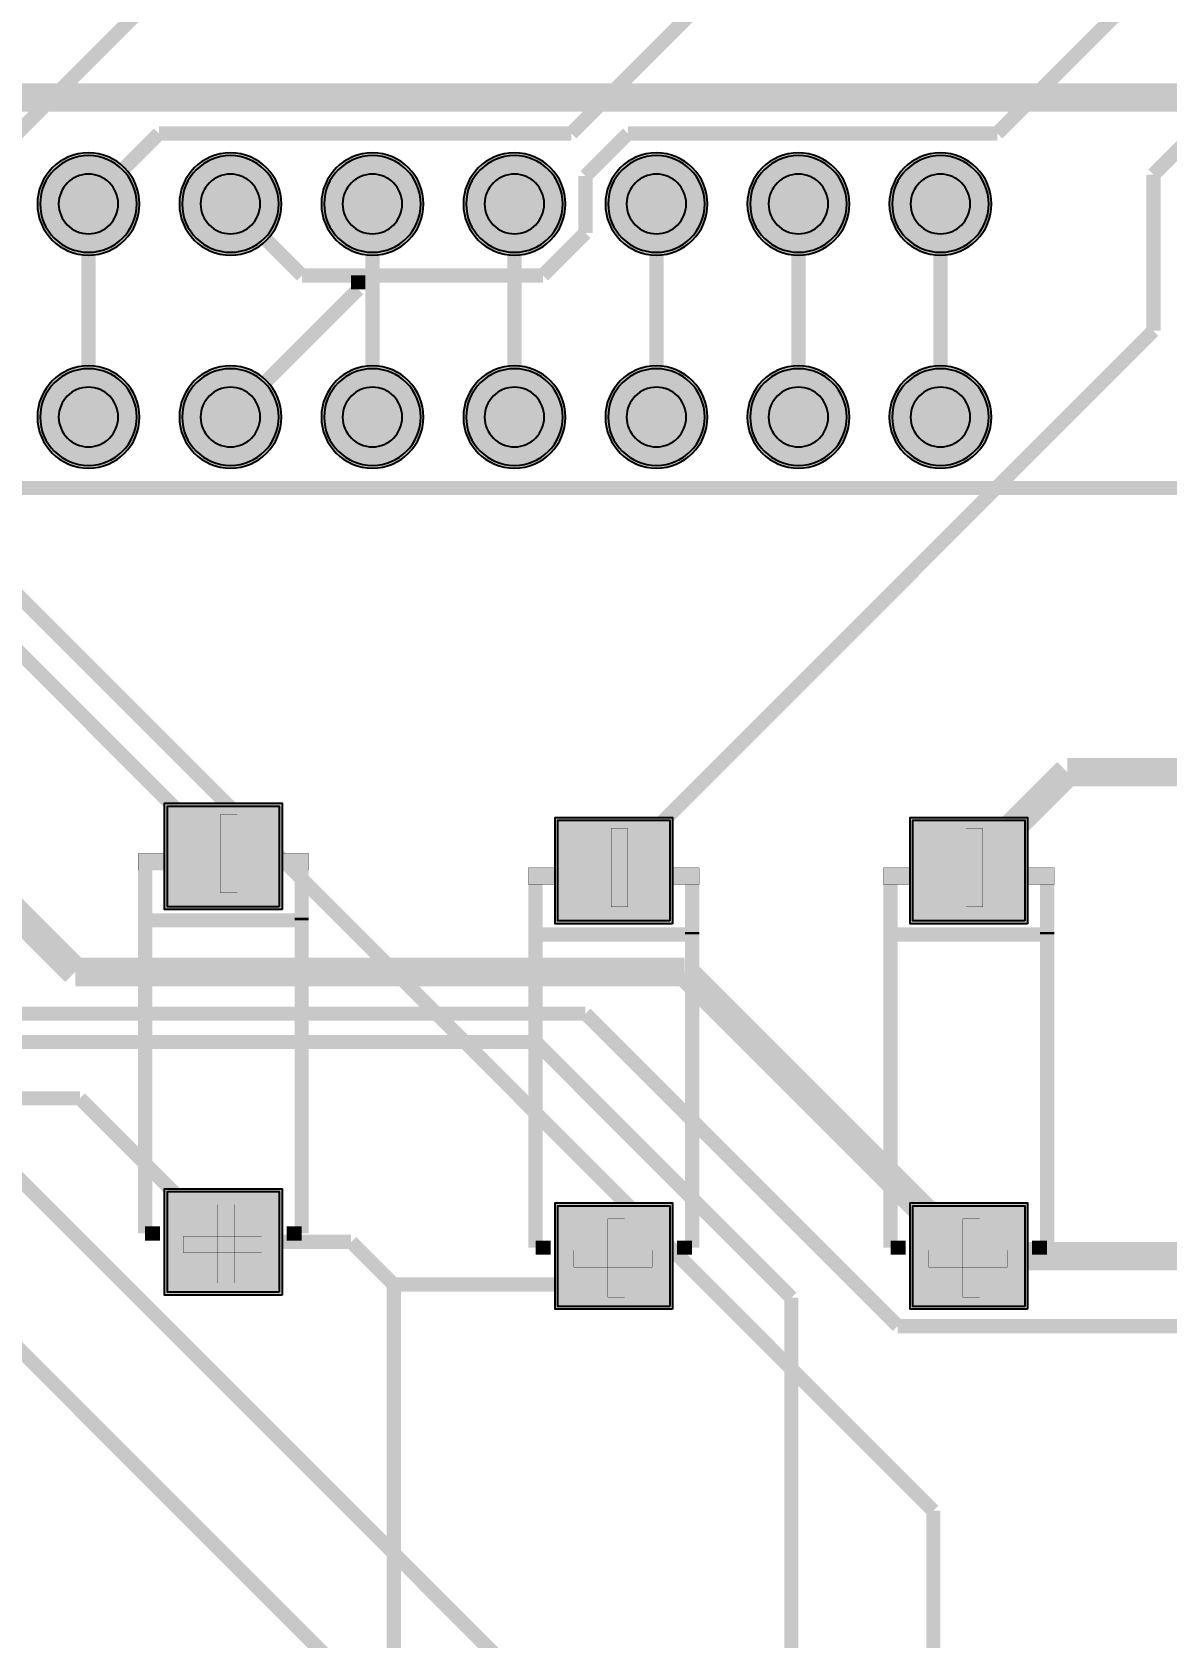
# Model space of a CAD drawing. Header units: millimetres. Extents: x -59 to 46, y -149 to -20.
# Drawn here: x -18.03 to 2.27, y -105.65 to -76.94 of the extents above; entities that cross this region are included whole.
import ezdxf

# ---------------------------------------------------------------- set-up
doc = ezdxf.new("R2010")
doc.units = ezdxf.units.MM
doc.header["$MEASUREMENT"] = 0
for name, color, linetype, true_color in [('Bottom-Layer', 7, 'Continuous', 0x0000ff), ('Bottom-Paste-Mask-Layer', 7, 'Continuous', 0x800000), ('Bottom-Solder-Mask-Layer', 7, 'Continuous', 0xaa00ff), ('Document-Layer', 7, 'Continuous', 0xffffff), ('Hole-Layer', 7, 'Continuous', 0x222222), ('Multi-Layer', 7, 'Continuous', 0xc0c0c0), ('Top-Layer', 7, 'Continuous', 0xff0000), ('Top-Paste-Mask-Layer', 7, 'Continuous', 0x808080), ('Top-Silkscreen-Layer', 7, 'Continuous', 0xffcc00), ('Top-Solder-Mask-Layer', 7, 'Continuous', 0x800080)]:
    doc.layers.add(name, color=color, linetype=linetype, true_color=true_color)

msp = doc.modelspace()

# ---------------------------------------------------------------- hatches: boundary and pattern name
at = {"layer": 'Bottom-Layer'}
for points in [[(-17.882, -80.01, 1), (-16.154, -80.01, 1)], [(-15.342, -80.01, 1), (-13.614, -80.01, 1)], [(-12.802, -80.01, 1), (-11.074, -80.01, 1)], [(-10.262, -80.01, 1), (-8.534, -80.01, 1)], [(-7.722, -80.01, 1), (-5.994, -80.01, 1)], [(-5.182, -80.01, 1), (-3.454, -80.01, 1)], [(-2.642, -80.01, 1), (-0.914, -80.01, 1)], [(-17.882, -83.82, 1), (-16.154, -83.82, 1)], [(-15.342, -83.82, 1), (-13.614, -83.82, 1)], [(-12.802, -83.82, 1), (-11.074, -83.82, 1)], [(-10.262, -83.82, 1), (-8.534, -83.82, 1)], [(-7.722, -83.82, 1), (-5.994, -83.82, 1)], [(-5.182, -83.82, 1), (-3.454, -83.82, 1)], [(-2.642, -83.82, 1), (-0.914, -83.82, 1)]]:
    msp.add_hatch(color=256, dxfattribs=at).paths.add_polyline_path(points)
at = {"layer": 'Bottom-Paste-Mask-Layer'}
for points in [[(-17.882, -80.01, 1), (-16.154, -80.01, 1)], [(-15.342, -80.01, 1), (-13.614, -80.01, 1)], [(-12.802, -80.01, 1), (-11.074, -80.01, 1)], [(-10.262, -80.01, 1), (-8.534, -80.01, 1)], [(-7.722, -80.01, 1), (-5.994, -80.01, 1)], [(-5.182, -80.01, 1), (-3.454, -80.01, 1)], [(-2.642, -80.01, 1), (-0.914, -80.01, 1)], [(-17.882, -83.82, 1), (-16.154, -83.82, 1)], [(-15.342, -83.82, 1), (-13.614, -83.82, 1)], [(-12.802, -83.82, 1), (-11.074, -83.82, 1)], [(-10.262, -83.82, 1), (-8.534, -83.82, 1)], [(-7.722, -83.82, 1), (-5.994, -83.82, 1)], [(-5.182, -83.82, 1), (-3.454, -83.82, 1)], [(-2.642, -83.82, 1), (-0.914, -83.82, 1)]]:
    msp.add_hatch(color=256, dxfattribs=at).paths.add_polyline_path(points)
at = {"layer": 'Bottom-Solder-Mask-Layer'}
for points in [[(-17.932, -80.01, 1), (-16.104, -80.01, 1)], [(-15.392, -80.01, 1), (-13.564, -80.01, 1)], [(-12.852, -80.01, 1), (-11.024, -80.01, 1)], [(-10.312, -80.01, 1), (-8.484, -80.01, 1)], [(-7.772, -80.01, 1), (-5.944, -80.01, 1)], [(-5.232, -80.01, 1), (-3.404, -80.01, 1)], [(-2.692, -80.01, 1), (-0.864, -80.01, 1)], [(-17.932, -83.82, 1), (-16.104, -83.82, 1)], [(-15.392, -83.82, 1), (-13.564, -83.82, 1)], [(-12.852, -83.82, 1), (-11.024, -83.82, 1)], [(-10.312, -83.82, 1), (-8.484, -83.82, 1)], [(-7.772, -83.82, 1), (-5.944, -83.82, 1)], [(-5.232, -83.82, 1), (-3.404, -83.82, 1)], [(-2.692, -83.82, 1), (-0.864, -83.82, 1)]]:
    msp.add_hatch(color=256, dxfattribs=at).paths.add_polyline_path(points)
at = {"layer": 'Document-Layer'}
for points in [[(-14.355, -90.926), (-14.355, -92.326), (-14.655, -92.326), (-14.655, -90.926)], [(-14.355, -90.926), (-14.355, -92.326), (-14.655, -92.326), (-14.655, -90.926)], [(-7.37, -91.18), (-7.37, -92.58), (-7.67, -92.58), (-7.67, -91.18)], [(-7.37, -91.18), (-7.37, -92.58), (-7.67, -92.58), (-7.67, -91.18)], [(-1.02, -91.18), (-1.02, -92.58), (-1.32, -92.58), (-1.32, -91.18)], [(-1.02, -91.18), (-1.02, -92.58), (-1.32, -92.58), (-1.32, -91.18)], [(-14.411, -97.905), (-14.411, -99.305), (-14.711, -99.305), (-14.711, -97.905)], [(-14.411, -97.905), (-14.411, -99.305), (-14.711, -99.305), (-14.711, -97.905)], [(-7.426, -98.159), (-7.426, -99.559), (-7.726, -99.559), (-7.726, -98.159)], [(-7.426, -98.159), (-7.426, -99.559), (-7.726, -99.559), (-7.726, -98.159)], [(-1.076, -98.159), (-1.076, -99.559), (-1.376, -99.559), (-1.376, -98.159)], [(-1.076, -98.159), (-1.076, -99.559), (-1.376, -99.559), (-1.376, -98.159)], [(-15.32, -98.467), (-13.92, -98.467), (-13.92, -98.767), (-15.32, -98.767)], [(-15.32, -98.467), (-13.92, -98.467), (-13.92, -98.767), (-15.32, -98.767)], [(-8.335, -98.721), (-6.935, -98.721), (-6.935, -99.021), (-8.335, -99.021)], [(-8.335, -98.721), (-6.935, -98.721), (-6.935, -99.021), (-8.335, -99.021)], [(-1.985, -98.721), (-0.585, -98.721), (-0.585, -99.021), (-1.985, -99.021)], [(-1.985, -98.721), (-0.585, -98.721), (-0.585, -99.021), (-1.985, -99.021)]]:
    msp.add_hatch(color=256, dxfattribs=at).paths.add_polyline_path(points)
at = {"layer": 'Hole-Layer'}
for points in [[(-17.551, -80.01, 1), (-16.485, -80.01, 1)], [(-15.011, -80.01, 1), (-13.945, -80.01, 1)], [(-12.471, -80.01, 1), (-11.405, -80.01, 1)], [(-9.931, -80.01, 1), (-8.865, -80.01, 1)], [(-7.391, -80.01, 1), (-6.325, -80.01, 1)], [(-4.851, -80.01, 1), (-3.785, -80.01, 1)], [(-2.311, -80.01, 1), (-1.245, -80.01, 1)], [(-17.551, -83.82, 1), (-16.485, -83.82, 1)], [(-15.011, -83.82, 1), (-13.945, -83.82, 1)], [(-12.471, -83.82, 1), (-11.405, -83.82, 1)], [(-9.931, -83.82, 1), (-8.865, -83.82, 1)], [(-7.391, -83.82, 1), (-6.325, -83.82, 1)], [(-4.851, -83.82, 1), (-3.785, -83.82, 1)], [(-2.311, -83.82, 1), (-1.245, -83.82, 1)]]:
    msp.add_hatch(color=256, dxfattribs=at).paths.add_polyline_path(points)
at = {"layer": 'Multi-Layer'}
for points in [[(-17.882, -80.01, 1), (-16.154, -80.01, 1)], [(-17.882, -80.01, 1), (-16.154, -80.01, 1)], [(-17.882, -80.01, 1), (-16.154, -80.01, 1)], [(-15.342, -80.01, 1), (-13.614, -80.01, 1)], [(-15.342, -80.01, 1), (-13.614, -80.01, 1)], [(-15.342, -80.01, 1), (-13.614, -80.01, 1)], [(-12.802, -80.01, 1), (-11.074, -80.01, 1)], [(-12.802, -80.01, 1), (-11.074, -80.01, 1)], [(-12.802, -80.01, 1), (-11.074, -80.01, 1)], [(-10.262, -80.01, 1), (-8.534, -80.01, 1)], [(-10.262, -80.01, 1), (-8.534, -80.01, 1)], [(-10.262, -80.01, 1), (-8.534, -80.01, 1)], [(-7.722, -80.01, 1), (-5.994, -80.01, 1)], [(-7.722, -80.01, 1), (-5.994, -80.01, 1)], [(-7.722, -80.01, 1), (-5.994, -80.01, 1)], [(-5.182, -80.01, 1), (-3.454, -80.01, 1)], [(-5.182, -80.01, 1), (-3.454, -80.01, 1)], [(-5.182, -80.01, 1), (-3.454, -80.01, 1)], [(-2.642, -80.01, 1), (-0.914, -80.01, 1)], [(-2.642, -80.01, 1), (-0.914, -80.01, 1)], [(-2.642, -80.01, 1), (-0.914, -80.01, 1)], [(-17.882, -83.82, 1), (-16.154, -83.82, 1)], [(-17.882, -83.82, 1), (-16.154, -83.82, 1)], [(-17.882, -83.82, 1), (-16.154, -83.82, 1)], [(-15.342, -83.82, 1), (-13.614, -83.82, 1)], [(-15.342, -83.82, 1), (-13.614, -83.82, 1)], [(-15.342, -83.82, 1), (-13.614, -83.82, 1)], [(-12.802, -83.82, 1), (-11.074, -83.82, 1)], [(-12.802, -83.82, 1), (-11.074, -83.82, 1)], [(-12.802, -83.82, 1), (-11.074, -83.82, 1)], [(-10.262, -83.82, 1), (-8.534, -83.82, 1)], [(-10.262, -83.82, 1), (-8.534, -83.82, 1)], [(-10.262, -83.82, 1), (-8.534, -83.82, 1)], [(-7.722, -83.82, 1), (-5.994, -83.82, 1)], [(-7.722, -83.82, 1), (-5.994, -83.82, 1)], [(-7.722, -83.82, 1), (-5.994, -83.82, 1)], [(-5.182, -83.82, 1), (-3.454, -83.82, 1)], [(-5.182, -83.82, 1), (-3.454, -83.82, 1)], [(-5.182, -83.82, 1), (-3.454, -83.82, 1)], [(-2.642, -83.82, 1), (-0.914, -83.82, 1)], [(-2.642, -83.82, 1), (-0.914, -83.82, 1)], [(-2.642, -83.82, 1), (-0.914, -83.82, 1)]]:
    msp.add_hatch(color=256, dxfattribs=at).paths.add_polyline_path(points)
at = {"layer": 'Top-Layer'}
for points in [[(-17.882, -80.01, 1), (-16.154, -80.01, 1)], [(-15.342, -80.01, 1), (-13.614, -80.01, 1)], [(-12.802, -80.01, 1), (-11.074, -80.01, 1)], [(-10.262, -80.01, 1), (-8.534, -80.01, 1)], [(-7.722, -80.01, 1), (-5.994, -80.01, 1)], [(-5.182, -80.01, 1), (-3.454, -80.01, 1)], [(-2.642, -80.01, 1), (-0.914, -80.01, 1)], [(-17.882, -83.82, 1), (-16.154, -83.82, 1)], [(-15.342, -83.82, 1), (-13.614, -83.82, 1)], [(-12.802, -83.82, 1), (-11.074, -83.82, 1)], [(-10.262, -83.82, 1), (-8.534, -83.82, 1)], [(-7.722, -83.82, 1), (-5.994, -83.82, 1)], [(-5.182, -83.82, 1), (-3.454, -83.82, 1)], [(-2.642, -83.82, 1), (-0.914, -83.82, 1)], [(-13.605, -92.576), (-15.605, -92.576), (-15.605, -90.776), (-13.605, -90.776)], [(-6.62, -92.83), (-8.62, -92.83), (-8.62, -91.03), (-6.62, -91.03)], [(-0.27, -92.83), (-2.27, -92.83), (-2.27, -91.03), (-0.27, -91.03)], [(-13.605, -99.47), (-15.605, -99.47), (-15.605, -97.67), (-13.605, -97.67)], [(-6.62, -99.724), (-8.62, -99.724), (-8.62, -97.924), (-6.62, -97.924)], [(-0.27, -99.724), (-2.27, -99.724), (-2.27, -97.924), (-0.27, -97.924)]]:
    msp.add_hatch(color=256, dxfattribs=at).paths.add_polyline_path(points)
at = {"layer": 'Top-Paste-Mask-Layer'}
for points in [[(-17.882, -80.01, 1), (-16.154, -80.01, 1)], [(-15.342, -80.01, 1), (-13.614, -80.01, 1)], [(-12.802, -80.01, 1), (-11.074, -80.01, 1)], [(-10.262, -80.01, 1), (-8.534, -80.01, 1)], [(-7.722, -80.01, 1), (-5.994, -80.01, 1)], [(-5.182, -80.01, 1), (-3.454, -80.01, 1)], [(-2.642, -80.01, 1), (-0.914, -80.01, 1)], [(-17.882, -83.82, 1), (-16.154, -83.82, 1)], [(-15.342, -83.82, 1), (-13.614, -83.82, 1)], [(-12.802, -83.82, 1), (-11.074, -83.82, 1)], [(-10.262, -83.82, 1), (-8.534, -83.82, 1)], [(-7.722, -83.82, 1), (-5.994, -83.82, 1)], [(-5.182, -83.82, 1), (-3.454, -83.82, 1)], [(-2.642, -83.82, 1), (-0.914, -83.82, 1)], [(-13.605, -92.576), (-15.605, -92.576), (-15.605, -90.776), (-13.605, -90.776)], [(-6.62, -92.83), (-8.62, -92.83), (-8.62, -91.03), (-6.62, -91.03)], [(-0.27, -92.83), (-2.27, -92.83), (-2.27, -91.03), (-0.27, -91.03)], [(-13.605, -99.47), (-15.605, -99.47), (-15.605, -97.67), (-13.605, -97.67)], [(-6.62, -99.724), (-8.62, -99.724), (-8.62, -97.924), (-6.62, -97.924)], [(-0.27, -99.724), (-2.27, -99.724), (-2.27, -97.924), (-0.27, -97.924)]]:
    msp.add_hatch(color=256, dxfattribs=at).paths.add_polyline_path(points)
at = {"layer": 'Top-Silkscreen-Layer'}
for points in [[(-15.661, -91.626), (-15.661, -91.926), (-16.13, -91.926), (-16.13, -91.626)], [(-15.661, -91.626), (-15.661, -91.926), (-16.13, -91.926), (-16.13, -91.626)], [(-13.549, -91.926), (-13.549, -91.626), (-13.08, -91.626), (-13.08, -91.926)], [(-13.549, -91.926), (-13.549, -91.626), (-13.08, -91.626), (-13.08, -91.926)], [(-8.676, -91.88), (-8.676, -92.18), (-9.145, -92.18), (-9.145, -91.88)], [(-8.676, -91.88), (-8.676, -92.18), (-9.145, -92.18), (-9.145, -91.88)], [(-6.564, -92.18), (-6.564, -91.88), (-6.095, -91.88), (-6.095, -92.18)], [(-6.564, -92.18), (-6.564, -91.88), (-6.095, -91.88), (-6.095, -92.18)], [(-2.326, -91.88), (-2.326, -92.18), (-2.795, -92.18), (-2.795, -91.88)], [(-2.326, -91.88), (-2.326, -92.18), (-2.795, -92.18), (-2.795, -91.88)], [(-0.214, -92.18), (-0.214, -91.88), (0.255, -91.88), (0.255, -92.18)], [(-0.214, -92.18), (-0.214, -91.88), (0.255, -91.88), (0.255, -92.18)]]:
    msp.add_hatch(color=256, dxfattribs=at).paths.add_polyline_path(points)
at = {"layer": 'Top-Solder-Mask-Layer'}
for points in [[(-17.932, -80.01, 1), (-16.104, -80.01, 1)], [(-15.392, -80.01, 1), (-13.564, -80.01, 1)], [(-12.852, -80.01, 1), (-11.024, -80.01, 1)], [(-10.312, -80.01, 1), (-8.484, -80.01, 1)], [(-7.772, -80.01, 1), (-5.944, -80.01, 1)], [(-5.232, -80.01, 1), (-3.404, -80.01, 1)], [(-2.692, -80.01, 1), (-0.864, -80.01, 1)], [(-17.932, -83.82, 1), (-16.104, -83.82, 1)], [(-15.392, -83.82, 1), (-13.564, -83.82, 1)], [(-12.852, -83.82, 1), (-11.024, -83.82, 1)], [(-10.312, -83.82, 1), (-8.484, -83.82, 1)], [(-7.772, -83.82, 1), (-5.944, -83.82, 1)], [(-5.232, -83.82, 1), (-3.404, -83.82, 1)], [(-2.692, -83.82, 1), (-0.864, -83.82, 1)], [(-13.554, -92.627), (-15.656, -92.627), (-15.656, -90.725), (-13.554, -90.725)], [(-6.569, -92.881), (-8.671, -92.881), (-8.671, -90.979), (-6.569, -90.979)], [(-0.219, -92.881), (-2.321, -92.881), (-2.321, -90.979), (-0.219, -90.979)], [(-13.554, -99.521), (-15.656, -99.521), (-15.656, -97.62), (-13.554, -97.62)], [(-6.569, -99.775), (-8.671, -99.775), (-8.671, -97.874), (-6.569, -97.874)], [(-0.219, -99.775), (-2.321, -99.775), (-2.321, -97.874), (-0.219, -97.874)]]:
    msp.add_hatch(color=256, dxfattribs=at).paths.add_polyline_path(points)

# ---------------------------------------------------------------- linework, layer by layer
at = {"layer": 'Bottom-Layer'}
for points in [[(-17.882, -80.01, 1), (-16.154, -80.01, 1)], [(-2.642, -80.01, 1), (-0.914, -80.01, 1)], [(-17.882, -83.82, 1), (-16.154, -83.82, 1)], [(-2.642, -83.82, 1), (-0.914, -83.82, 1)]]:
    msp.add_lwpolyline(points, format="xyb", close=True, dxfattribs=at)
for points in [[(-15.342, -80.01, 1), (-13.614, -80.01), (-13.614, -80.01, 1), (-15.342, -80.01)], [(-12.802, -80.01, 1), (-11.074, -80.01), (-11.074, -80.01, 1), (-12.802, -80.01)], [(-10.262, -80.01, 1), (-8.534, -80.01), (-8.534, -80.01, 1), (-10.262, -80.01)], [(-7.722, -80.01, 1), (-5.994, -80.01), (-5.994, -80.01, 1), (-7.722, -80.01)], [(-5.182, -80.01, 1), (-3.454, -80.01), (-3.454, -80.01, 1), (-5.182, -80.01)], [(-15.342, -83.82, 1), (-13.614, -83.82), (-13.614, -83.82, 1), (-15.342, -83.82)], [(-12.802, -83.82, 1), (-11.074, -83.82), (-11.074, -83.82, 1), (-12.802, -83.82)], [(-10.262, -83.82, 1), (-8.534, -83.82), (-8.534, -83.82, 1), (-10.262, -83.82)], [(-7.722, -83.82, 1), (-5.994, -83.82), (-5.994, -83.82, 1), (-7.722, -83.82)], [(-5.182, -83.82, 1), (-3.454, -83.82), (-3.454, -83.82, 1), (-5.182, -83.82)]]:
    msp.add_lwpolyline(points, format="xyb", dxfattribs=at)
at = {"layer": 'Bottom-Layer', "const_width": 0.254}
for points in [[(-11.938, -80.01), (-11.938, -83.82)], [(-9.398, -80.01), (-9.398, -83.82)], [(-6.858, -80.01), (-6.858, -83.82)], [(-4.318, -80.01), (-4.318, -83.82)], [(-1.778, -80.01), (-1.778, -83.82)], [(6.35, -85.09), (-23.368, -85.09)], [(-1.905, -103.378), (-19.431, -85.852)], [(-6.985, -108.712), (-26.035, -89.662)], [(-9.525, -109.22), (-26.797, -91.948)], [(-1.905, -109.22), (-1.905, -103.378)]]:
    msp.add_lwpolyline(points, dxfattribs=at)
at = {"layer": 'Bottom-Paste-Mask-Layer'}
for points in [[(-17.882, -80.01, 1), (-16.154, -80.01, 1)], [(-2.642, -80.01, 1), (-0.914, -80.01, 1)], [(-17.882, -83.82, 1), (-16.154, -83.82, 1)], [(-2.642, -83.82, 1), (-0.914, -83.82, 1)]]:
    msp.add_lwpolyline(points, format="xyb", close=True, dxfattribs=at)
for points in [[(-15.342, -80.01, 1), (-13.614, -80.01), (-13.614, -80.01, 1), (-15.342, -80.01)], [(-12.802, -80.01, 1), (-11.074, -80.01), (-11.074, -80.01, 1), (-12.802, -80.01)], [(-10.262, -80.01, 1), (-8.534, -80.01), (-8.534, -80.01, 1), (-10.262, -80.01)], [(-7.722, -80.01, 1), (-5.994, -80.01), (-5.994, -80.01, 1), (-7.722, -80.01)], [(-5.182, -80.01, 1), (-3.454, -80.01), (-3.454, -80.01, 1), (-5.182, -80.01)], [(-15.342, -83.82, 1), (-13.614, -83.82), (-13.614, -83.82, 1), (-15.342, -83.82)], [(-12.802, -83.82, 1), (-11.074, -83.82), (-11.074, -83.82, 1), (-12.802, -83.82)], [(-10.262, -83.82, 1), (-8.534, -83.82), (-8.534, -83.82, 1), (-10.262, -83.82)], [(-7.722, -83.82, 1), (-5.994, -83.82), (-5.994, -83.82, 1), (-7.722, -83.82)], [(-5.182, -83.82, 1), (-3.454, -83.82), (-3.454, -83.82, 1), (-5.182, -83.82)]]:
    msp.add_lwpolyline(points, format="xyb", dxfattribs=at)
at = {"layer": 'Bottom-Solder-Mask-Layer'}
for points in [[(-17.932, -80.01, 1), (-16.104, -80.01), (-16.104, -80.01, 1), (-17.932, -80.01)], [(-2.692, -80.01, 1), (-0.864, -80.01), (-0.864, -80.01, 1), (-2.692, -80.01)], [(-17.932, -83.82, 1), (-16.104, -83.82), (-16.104, -83.82, 1), (-17.932, -83.82)], [(-2.692, -83.82, 1), (-0.864, -83.82), (-0.864, -83.82, 1), (-2.692, -83.82)]]:
    msp.add_lwpolyline(points, format="xyb", dxfattribs=at)
for points in [[(-15.392, -80.01, 1), (-13.564, -80.01, 1)], [(-12.852, -80.01, 1), (-11.024, -80.01, 1)], [(-10.312, -80.01, 1), (-8.484, -80.01, 1)], [(-7.772, -80.01, 1), (-5.944, -80.01, 1)], [(-5.232, -80.01, 1), (-3.404, -80.01, 1)], [(-15.392, -83.82, 1), (-13.564, -83.82, 1)], [(-12.852, -83.82, 1), (-11.024, -83.82, 1)], [(-10.312, -83.82, 1), (-8.484, -83.82, 1)], [(-7.772, -83.82, 1), (-5.944, -83.82, 1)], [(-5.232, -83.82, 1), (-3.404, -83.82, 1)]]:
    msp.add_lwpolyline(points, format="xyb", close=True, dxfattribs=at)
at = {"layer": 'Document-Layer', "const_width": 0.00508}
for points in [[(-14.355, -90.926), (-14.355, -92.326), (-14.655, -92.326), (-14.655, -90.926)], [(-14.355, -90.926), (-14.355, -92.326), (-14.655, -92.326), (-14.655, -90.926)], [(-7.37, -91.18), (-7.37, -92.58), (-7.67, -92.58), (-7.67, -91.18)], [(-7.37, -91.18), (-7.37, -92.58), (-7.67, -92.58), (-7.67, -91.18)], [(-1.02, -91.18), (-1.02, -92.58), (-1.32, -92.58), (-1.32, -91.18)], [(-1.02, -91.18), (-1.02, -92.58), (-1.32, -92.58), (-1.32, -91.18)], [(-14.411, -97.905), (-14.411, -99.305), (-14.711, -99.305), (-14.711, -97.905)], [(-14.411, -97.905), (-14.411, -99.305), (-14.711, -99.305), (-14.711, -97.905)], [(-7.426, -98.159), (-7.426, -99.559), (-7.726, -99.559), (-7.726, -98.159)], [(-7.426, -98.159), (-7.426, -99.559), (-7.726, -99.559), (-7.726, -98.159)], [(-1.076, -98.159), (-1.076, -99.559), (-1.376, -99.559), (-1.376, -98.159)], [(-1.076, -98.159), (-1.076, -99.559), (-1.376, -99.559), (-1.376, -98.159)], [(-15.32, -98.467), (-13.92, -98.467), (-13.92, -98.767), (-15.32, -98.767)], [(-15.32, -98.467), (-13.92, -98.467), (-13.92, -98.767), (-15.32, -98.767)], [(-8.335, -98.721), (-6.935, -98.721), (-6.935, -99.021), (-8.335, -99.021)], [(-8.335, -98.721), (-6.935, -98.721), (-6.935, -99.021), (-8.335, -99.021)], [(-1.985, -98.721), (-0.585, -98.721), (-0.585, -99.021), (-1.985, -99.021)], [(-1.985, -98.721), (-0.585, -98.721), (-0.585, -99.021), (-1.985, -99.021)]]:
    msp.add_lwpolyline(points, close=True, dxfattribs=at)
at = {"layer": 'Hole-Layer'}
for points in [[(-17.551, -80.01, 1), (-16.485, -80.01), (-16.485, -80.01, 1), (-17.551, -80.01)], [(-2.311, -80.01, 1), (-1.245, -80.01), (-1.245, -80.01, 1), (-2.311, -80.01)], [(-17.551, -83.82, 1), (-16.485, -83.82), (-16.485, -83.82, 1), (-17.551, -83.82)], [(-2.311, -83.82, 1), (-1.245, -83.82), (-1.245, -83.82, 1), (-2.311, -83.82)]]:
    msp.add_lwpolyline(points, format="xyb", dxfattribs=at)
for points in [[(-15.011, -80.01, 1), (-13.945, -80.01, 1)], [(-12.471, -80.01, 1), (-11.405, -80.01, 1)], [(-9.931, -80.01, 1), (-8.865, -80.01, 1)], [(-7.391, -80.01, 1), (-6.325, -80.01, 1)], [(-4.851, -80.01, 1), (-3.785, -80.01, 1)], [(-15.011, -83.82, 1), (-13.945, -83.82, 1)], [(-12.471, -83.82, 1), (-11.405, -83.82, 1)], [(-9.931, -83.82, 1), (-8.865, -83.82, 1)], [(-7.391, -83.82, 1), (-6.325, -83.82, 1)], [(-4.851, -83.82, 1), (-3.785, -83.82, 1)]]:
    msp.add_lwpolyline(points, format="xyb", close=True, dxfattribs=at)
at = {"layer": 'Multi-Layer'}
for points in [[(-17.882, -80.01, 1), (-16.154, -80.01, 1)], [(-17.882, -80.01, 1), (-16.154, -80.01, 1)], [(-17.882, -80.01, 1), (-16.154, -80.01, 1)], [(-2.642, -80.01, 1), (-0.914, -80.01, 1)], [(-2.642, -80.01, 1), (-0.914, -80.01, 1)], [(-2.642, -80.01, 1), (-0.914, -80.01, 1)], [(-17.882, -83.82, 1), (-16.154, -83.82, 1)], [(-17.882, -83.82, 1), (-16.154, -83.82, 1)], [(-17.882, -83.82, 1), (-16.154, -83.82, 1)], [(-2.642, -83.82, 1), (-0.914, -83.82, 1)], [(-2.642, -83.82, 1), (-0.914, -83.82, 1)], [(-2.642, -83.82, 1), (-0.914, -83.82, 1)]]:
    msp.add_lwpolyline(points, format="xyb", close=True, dxfattribs=at)
for points in [[(-15.342, -80.01, 1), (-13.614, -80.01), (-13.614, -80.01, 1), (-15.342, -80.01)], [(-15.342, -80.01, 1), (-13.614, -80.01), (-13.614, -80.01, 1), (-15.342, -80.01)], [(-15.342, -80.01, 1), (-13.614, -80.01), (-13.614, -80.01, 1), (-15.342, -80.01)], [(-12.802, -80.01, 1), (-11.074, -80.01), (-11.074, -80.01, 1), (-12.802, -80.01)], [(-12.802, -80.01, 1), (-11.074, -80.01), (-11.074, -80.01, 1), (-12.802, -80.01)], [(-12.802, -80.01, 1), (-11.074, -80.01), (-11.074, -80.01, 1), (-12.802, -80.01)], [(-10.262, -80.01, 1), (-8.534, -80.01), (-8.534, -80.01, 1), (-10.262, -80.01)], [(-10.262, -80.01, 1), (-8.534, -80.01), (-8.534, -80.01, 1), (-10.262, -80.01)], [(-10.262, -80.01, 1), (-8.534, -80.01), (-8.534, -80.01, 1), (-10.262, -80.01)], [(-7.722, -80.01, 1), (-5.994, -80.01), (-5.994, -80.01, 1), (-7.722, -80.01)], [(-7.722, -80.01, 1), (-5.994, -80.01), (-5.994, -80.01, 1), (-7.722, -80.01)], [(-7.722, -80.01, 1), (-5.994, -80.01), (-5.994, -80.01, 1), (-7.722, -80.01)], [(-5.182, -80.01, 1), (-3.454, -80.01), (-3.454, -80.01, 1), (-5.182, -80.01)], [(-5.182, -80.01, 1), (-3.454, -80.01), (-3.454, -80.01, 1), (-5.182, -80.01)], [(-5.182, -80.01, 1), (-3.454, -80.01), (-3.454, -80.01, 1), (-5.182, -80.01)], [(-15.342, -83.82, 1), (-13.614, -83.82), (-13.614, -83.82, 1), (-15.342, -83.82)], [(-15.342, -83.82, 1), (-13.614, -83.82), (-13.614, -83.82, 1), (-15.342, -83.82)], [(-15.342, -83.82, 1), (-13.614, -83.82), (-13.614, -83.82, 1), (-15.342, -83.82)], [(-12.802, -83.82, 1), (-11.074, -83.82), (-11.074, -83.82, 1), (-12.802, -83.82)], [(-12.802, -83.82, 1), (-11.074, -83.82), (-11.074, -83.82, 1), (-12.802, -83.82)], [(-12.802, -83.82, 1), (-11.074, -83.82), (-11.074, -83.82, 1), (-12.802, -83.82)], [(-10.262, -83.82, 1), (-8.534, -83.82), (-8.534, -83.82, 1), (-10.262, -83.82)], [(-10.262, -83.82, 1), (-8.534, -83.82), (-8.534, -83.82, 1), (-10.262, -83.82)], [(-10.262, -83.82, 1), (-8.534, -83.82), (-8.534, -83.82, 1), (-10.262, -83.82)], [(-7.722, -83.82, 1), (-5.994, -83.82), (-5.994, -83.82, 1), (-7.722, -83.82)], [(-7.722, -83.82, 1), (-5.994, -83.82), (-5.994, -83.82, 1), (-7.722, -83.82)], [(-7.722, -83.82, 1), (-5.994, -83.82), (-5.994, -83.82, 1), (-7.722, -83.82)], [(-5.182, -83.82, 1), (-3.454, -83.82), (-3.454, -83.82, 1), (-5.182, -83.82)], [(-5.182, -83.82, 1), (-3.454, -83.82), (-3.454, -83.82, 1), (-5.182, -83.82)], [(-5.182, -83.82, 1), (-3.454, -83.82), (-3.454, -83.82, 1), (-5.182, -83.82)]]:
    msp.add_lwpolyline(points, format="xyb", dxfattribs=at)
at = {"layer": 'Top-Layer'}
for points, const_width in [([(2.032, -79.484), (22.352, -59.164)], 0.254), ([(-9.915, -70.367), (-19.558, -80.01)], 0.254), ([(0, -70.367), (-8.382, -78.749)], 0.254), ([(7.62, -70.367), (-0.762, -78.749)], 0.254), ([(-15.757, -78.749), (-17.018, -80.01)], 0.254), ([(-8.382, -78.749), (-15.757, -78.749)], 0.254), ([(-7.366, -78.749), (-8.128, -79.511)], 0.254), ([(-0.762, -78.749), (-7.366, -78.749)], 0.254), ([(-8.128, -79.511), (-8.128, -80.527)], 0.254), ([(2.032, -82.278), (2.032, -79.484)], 0.254), ([(-17.018, -80.01), (-17.018, -83.82)], 0.254), ([(-13.199, -81.289), (-14.478, -80.01)], 0.254), ([(-14.605, -91.676), (-25.781, -80.5)], 0.254), ([(-8.128, -80.527), (-8.89, -81.289)], 0.254), ([(-12.192, -81.289), (-13.199, -81.289)], 0.254), ([(-12.192, -81.289), (-12.192, -81.534)], 0.254), ([(-8.89, -81.289), (-12.192, -81.289)], 0.254), ([(-12.192, -81.534), (-14.478, -83.82)], 0.254), ([(-7.62, -91.93), (2.032, -82.278)], 0.254), ([(-17.254, -93.744), (-27.178, -83.82)], 0.508), ([(0.49, -90.17), (-1.27, -91.93)], 0.508), ([(17.78, -90.17), (0.49, -90.17)], 0.508), ([(-6.35, -93.744), (-17.254, -93.744)], 0.508), ([(-1.27, -98.824), (-6.35, -93.744)], 0.508), ([(-8.128, -94.488), (-18.288, -94.488)], 0.254), ([(-2.54, -100.076), (-8.128, -94.488)], 0.254), ([(-9.017, -94.996), (-18.415, -94.996)], 0.254), ([(-4.445, -99.568), (-9.017, -94.996)], 0.254), ([(-20.32, -96.004), (-17.172, -96.004)], 0.254), ([(-17.172, -96.004), (-14.605, -98.57)], 0.254), ([(-14.605, -98.57), (-12.319, -98.57)], 0.254), ([(-12.319, -98.57), (-11.557, -99.332)], 0.254), ([(-8.128, -99.332), (-7.62, -98.824)], 0.254), ([(5.08, -98.824), (-1.27, -98.824)], 0.508), ([(-11.557, -99.332), (-8.128, -99.332)], 0.254), ([(-11.557, -99.332), (-11.557, -108.712)], 0.254), ([(-4.445, -109.22), (-4.445, -99.568)], 0.254), ([(18.796, -100.076), (-2.54, -100.076)], 0.254)]:
    msp.add_lwpolyline(points, dxfattribs=dict(at, const_width=const_width))
for points in [[(-17.882, -80.01, 1), (-16.154, -80.01, 1)], [(-2.642, -80.01, 1), (-0.914, -80.01, 1)], [(-17.882, -83.82, 1), (-16.154, -83.82, 1)], [(-2.642, -83.82, 1), (-0.914, -83.82, 1)]]:
    msp.add_lwpolyline(points, format="xyb", close=True, dxfattribs=at)
for points in [[(-15.342, -80.01, 1), (-13.614, -80.01), (-13.614, -80.01, 1), (-15.342, -80.01)], [(-12.802, -80.01, 1), (-11.074, -80.01), (-11.074, -80.01, 1), (-12.802, -80.01)], [(-10.262, -80.01, 1), (-8.534, -80.01), (-8.534, -80.01, 1), (-10.262, -80.01)], [(-7.722, -80.01, 1), (-5.994, -80.01), (-5.994, -80.01, 1), (-7.722, -80.01)], [(-5.182, -80.01, 1), (-3.454, -80.01), (-3.454, -80.01, 1), (-5.182, -80.01)], [(-15.342, -83.82, 1), (-13.614, -83.82), (-13.614, -83.82, 1), (-15.342, -83.82)], [(-12.802, -83.82, 1), (-11.074, -83.82), (-11.074, -83.82, 1), (-12.802, -83.82)], [(-10.262, -83.82, 1), (-8.534, -83.82), (-8.534, -83.82, 1), (-10.262, -83.82)], [(-7.722, -83.82, 1), (-5.994, -83.82), (-5.994, -83.82, 1), (-7.722, -83.82)], [(-5.182, -83.82, 1), (-3.454, -83.82), (-3.454, -83.82, 1), (-5.182, -83.82)]]:
    msp.add_lwpolyline(points, format="xyb", dxfattribs=at)
for points in [[(-13.605, -92.576), (-15.605, -92.576), (-15.605, -90.776), (-13.605, -90.776)], [(-6.62, -92.83), (-8.62, -92.83), (-8.62, -91.03), (-6.62, -91.03)], [(-0.27, -92.83), (-2.27, -92.83), (-2.27, -91.03), (-0.27, -91.03)], [(-13.605, -99.47), (-15.605, -99.47), (-15.605, -97.67), (-13.605, -97.67)], [(-6.62, -99.724), (-8.62, -99.724), (-8.62, -97.924), (-6.62, -97.924)], [(-0.27, -99.724), (-2.27, -99.724), (-2.27, -97.924), (-0.27, -97.924)]]:
    msp.add_lwpolyline(points, close=True, dxfattribs=at)
at = {"layer": 'Top-Paste-Mask-Layer'}
for points in [[(-17.882, -80.01, 1), (-16.154, -80.01, 1)], [(-2.642, -80.01, 1), (-0.914, -80.01, 1)], [(-17.882, -83.82, 1), (-16.154, -83.82, 1)], [(-2.642, -83.82, 1), (-0.914, -83.82, 1)]]:
    msp.add_lwpolyline(points, format="xyb", close=True, dxfattribs=at)
for points in [[(-15.342, -80.01, 1), (-13.614, -80.01), (-13.614, -80.01, 1), (-15.342, -80.01)], [(-12.802, -80.01, 1), (-11.074, -80.01), (-11.074, -80.01, 1), (-12.802, -80.01)], [(-10.262, -80.01, 1), (-8.534, -80.01), (-8.534, -80.01, 1), (-10.262, -80.01)], [(-7.722, -80.01, 1), (-5.994, -80.01), (-5.994, -80.01, 1), (-7.722, -80.01)], [(-5.182, -80.01, 1), (-3.454, -80.01), (-3.454, -80.01, 1), (-5.182, -80.01)], [(-15.342, -83.82, 1), (-13.614, -83.82), (-13.614, -83.82, 1), (-15.342, -83.82)], [(-12.802, -83.82, 1), (-11.074, -83.82), (-11.074, -83.82, 1), (-12.802, -83.82)], [(-10.262, -83.82, 1), (-8.534, -83.82), (-8.534, -83.82, 1), (-10.262, -83.82)], [(-7.722, -83.82, 1), (-5.994, -83.82), (-5.994, -83.82, 1), (-7.722, -83.82)], [(-5.182, -83.82, 1), (-3.454, -83.82), (-3.454, -83.82, 1), (-5.182, -83.82)]]:
    msp.add_lwpolyline(points, format="xyb", dxfattribs=at)
for points in [[(-13.605, -92.576), (-15.605, -92.576), (-15.605, -90.776), (-13.605, -90.776)], [(-6.62, -92.83), (-8.62, -92.83), (-8.62, -91.03), (-6.62, -91.03)], [(-0.27, -92.83), (-2.27, -92.83), (-2.27, -91.03), (-0.27, -91.03)], [(-13.605, -99.47), (-15.605, -99.47), (-15.605, -97.67), (-13.605, -97.67)], [(-6.62, -99.724), (-8.62, -99.724), (-8.62, -97.924), (-6.62, -97.924)], [(-0.27, -99.724), (-2.27, -99.724), (-2.27, -97.924), (-0.27, -97.924)]]:
    msp.add_lwpolyline(points, close=True, dxfattribs=at)
at = {"layer": 'Top-Silkscreen-Layer'}
for points, const_width in [([(21.463, -33.655), (21.463, -78.105), (-56.642, -78.105), (-56.642, -33.655)], 0.508), ([(21.463, -33.655), (21.463, -78.105), (-56.642, -78.105), (-56.642, -33.655)], 0.508), ([(-15.661, -91.626), (-15.661, -91.926), (-16.13, -91.926), (-16.13, -91.626)], 0.00508), ([(-15.661, -91.626), (-15.661, -91.926), (-16.13, -91.926), (-16.13, -91.626)], 0.00508), ([(-13.549, -91.926), (-13.549, -91.626), (-13.08, -91.626), (-13.08, -91.926)], 0.00508), ([(-13.549, -91.926), (-13.549, -91.626), (-13.08, -91.626), (-13.08, -91.926)], 0.00508), ([(-8.676, -91.88), (-8.676, -92.18), (-9.145, -92.18), (-9.145, -91.88)], 0.00508), ([(-8.676, -91.88), (-8.676, -92.18), (-9.145, -92.18), (-9.145, -91.88)], 0.00508), ([(-6.564, -92.18), (-6.564, -91.88), (-6.095, -91.88), (-6.095, -92.18)], 0.00508), ([(-6.564, -92.18), (-6.564, -91.88), (-6.095, -91.88), (-6.095, -92.18)], 0.00508), ([(-2.326, -91.88), (-2.326, -92.18), (-2.795, -92.18), (-2.795, -91.88)], 0.00508), ([(-2.326, -91.88), (-2.326, -92.18), (-2.795, -92.18), (-2.795, -91.88)], 0.00508), ([(-0.214, -92.18), (-0.214, -91.88), (0.255, -91.88), (0.255, -92.18)], 0.00508), ([(-0.214, -92.18), (-0.214, -91.88), (0.255, -91.88), (0.255, -92.18)], 0.00508)]:
    msp.add_lwpolyline(points, close=True, dxfattribs=dict(at, const_width=const_width))
at = {"layer": 'Top-Silkscreen-Layer', "const_width": 0.254}
for points in [[(-16.005, -94.62), (-16.005, -91.776)], [(-16.005, -94.62), (-16.005, -91.776)], [(-13.205, -94.62), (-13.205, -91.776)], [(-13.205, -94.62), (-13.205, -91.776)], [(-9.02, -94.874), (-9.02, -92.03)], [(-9.02, -94.874), (-9.02, -92.03)], [(-6.22, -94.874), (-6.22, -92.03)], [(-6.22, -94.874), (-6.22, -92.03)], [(-2.67, -94.874), (-2.67, -92.03)], [(-2.67, -94.874), (-2.67, -92.03)], [(0.13, -94.874), (0.13, -92.03)], [(0.13, -94.874), (0.13, -92.03)], [(-13.205, -92.819), (-16.005, -92.819)], [(-13.205, -92.819), (-16.005, -92.819)], [(-13.205, -92.772), (-13.205, -92.819)], [(-13.205, -92.772), (-13.205, -92.819)], [(-6.22, -93.073), (-9.02, -93.073)], [(-6.22, -93.073), (-9.02, -93.073)], [(-6.22, -93.026), (-6.22, -93.073)], [(-6.22, -93.026), (-6.22, -93.073)], [(0.13, -93.073), (-2.67, -93.073)], [(0.13, -93.073), (-2.67, -93.073)], [(0.13, -93.026), (0.13, -93.073)], [(0.13, -93.026), (0.13, -93.073)], [(-16.005, -94.62), (-16.005, -98.42)], [(-16.005, -94.62), (-16.005, -98.42)], [(-13.205, -94.62), (-13.205, -98.42)], [(-13.205, -94.62), (-13.205, -98.42)], [(-9.02, -94.874), (-9.02, -98.674)], [(-9.02, -94.874), (-9.02, -98.674)], [(-6.22, -94.874), (-6.22, -98.674)], [(-6.22, -94.874), (-6.22, -98.674)], [(-2.67, -94.874), (-2.67, -98.674)], [(-2.67, -94.874), (-2.67, -98.674)], [(0.13, -94.874), (0.13, -98.674)], [(0.13, -94.874), (0.13, -98.674)], [(-15.736, -98.42), (-16.005, -98.42)], [(-15.736, -98.42), (-16.005, -98.42)], [(-13.205, -98.42), (-13.474, -98.42)], [(-13.205, -98.42), (-13.474, -98.42)], [(-8.751, -98.674), (-9.02, -98.674)], [(-8.751, -98.674), (-9.02, -98.674)], [(-6.22, -98.674), (-6.489, -98.674)], [(-6.22, -98.674), (-6.489, -98.674)], [(-2.401, -98.674), (-2.67, -98.674)], [(-2.401, -98.674), (-2.67, -98.674)], [(0.13, -98.674), (-0.139, -98.674)], [(0.13, -98.674), (-0.139, -98.674)]]:
    msp.add_lwpolyline(points, dxfattribs=at)
at = {"layer": 'Top-Solder-Mask-Layer'}
for points in [[(-17.932, -80.01, 1), (-16.104, -80.01), (-16.104, -80.01, 1), (-17.932, -80.01)], [(-2.692, -80.01, 1), (-0.864, -80.01), (-0.864, -80.01, 1), (-2.692, -80.01)], [(-17.932, -83.82, 1), (-16.104, -83.82), (-16.104, -83.82, 1), (-17.932, -83.82)], [(-2.692, -83.82, 1), (-0.864, -83.82), (-0.864, -83.82, 1), (-2.692, -83.82)]]:
    msp.add_lwpolyline(points, format="xyb", dxfattribs=at)
for points in [[(-15.392, -80.01, 1), (-13.564, -80.01, 1)], [(-12.852, -80.01, 1), (-11.024, -80.01, 1)], [(-10.312, -80.01, 1), (-8.484, -80.01, 1)], [(-7.772, -80.01, 1), (-5.944, -80.01, 1)], [(-5.232, -80.01, 1), (-3.404, -80.01, 1)], [(-15.392, -83.82, 1), (-13.564, -83.82, 1)], [(-12.852, -83.82, 1), (-11.024, -83.82, 1)], [(-10.312, -83.82, 1), (-8.484, -83.82, 1)], [(-7.772, -83.82, 1), (-5.944, -83.82, 1)], [(-5.232, -83.82, 1), (-3.404, -83.82, 1)]]:
    msp.add_lwpolyline(points, format="xyb", close=True, dxfattribs=at)
for points in [[(-13.554, -92.627), (-15.656, -92.627), (-15.656, -90.725), (-13.554, -90.725)], [(-6.569, -92.881), (-8.671, -92.881), (-8.671, -90.979), (-6.569, -90.979)], [(-0.219, -92.881), (-2.321, -92.881), (-2.321, -90.979), (-0.219, -90.979)], [(-13.554, -99.521), (-15.656, -99.521), (-15.656, -97.62), (-13.554, -97.62)], [(-6.569, -99.775), (-8.671, -99.775), (-8.671, -97.874), (-6.569, -97.874)], [(-0.219, -99.775), (-2.321, -99.775), (-2.321, -97.874), (-0.219, -97.874)]]:
    msp.add_lwpolyline(points, close=True, dxfattribs=at)

doc.saveas('drawing.dxf')
